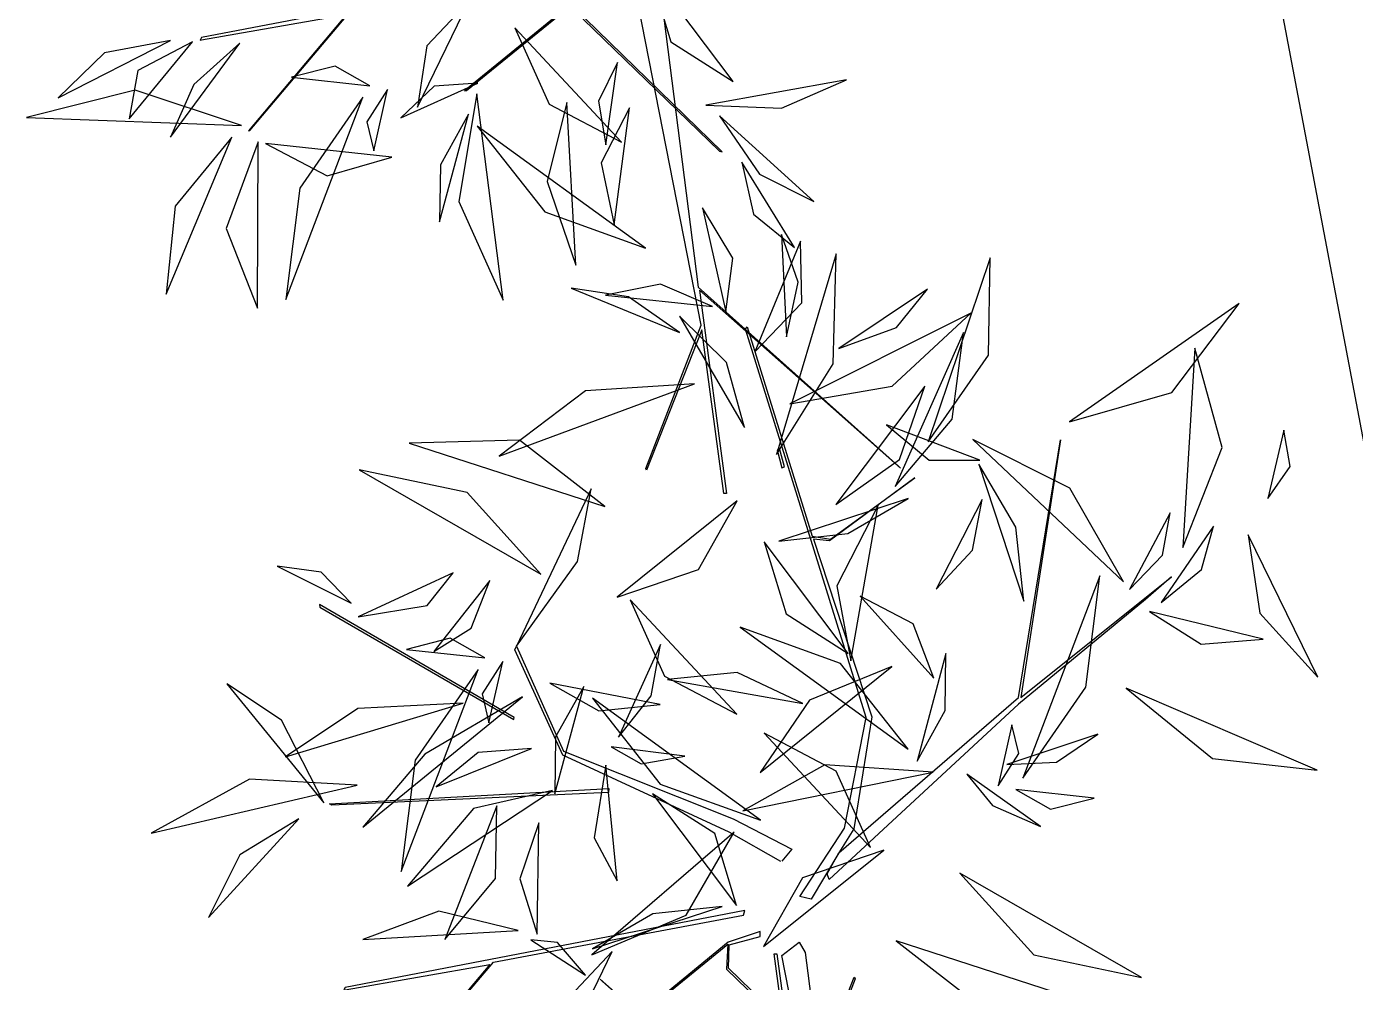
# Model space of a CAD drawing. Header units: centimetres. Extents: x 197412 to 267601, y -375791 to -305433.
# Drawn here: x 208356 to 209591, y -363312 to -362423 of the extents above; entities that cross this region are included whole.
import ezdxf

# ---------------------------------------------------------------- set-up
doc = ezdxf.new("R2010")
doc.units = ezdxf.units.CM
doc.layers.add('3-BAT C-Niveau 0', color=250, linetype='Continuous')

# ---------------------------------------------------------------- blocks, each defined once
blk = doc.blocks.new('Groupe-225-1')
at = {"linetype": 'Continuous', "flags": 128}
blk.add_lwpolyline([(12607.69, -49043.02), (12621.17, -49040.67), (12612.05, -49051.49), (12612.19, -49051.44), (12621.48, -49040.45), (12644.75, -49036.1), (12644.87, -49035.66), (12607.7, -49042.8), (12607.58, -49043.04), (12607.66, -49043.03)], dxfattribs=at)
for points in [[(12646.27, -49037.61), (12643.32, -49038.61), (12632.15, -49047.77), (12632.33, -49047.74), (12643.28, -49038.79), (12643.18, -49041.1), (12655.84, -49053.38), (12656.1, -49053.42), (12643.36, -49041.02), (12643.42, -49038.84), (12646.28, -49038.08)], [(12672.69, -49082.84), (12653.99, -49066.3), (12656.51, -49085.2), (12656.27, -49085.18), (12654.21, -49069.96), (12649.08, -49083.03), (12648.99, -49082.86), (12654.14, -49069.53), (12648.32, -49039.86), (12649.92, -49038.59), (12650.48, -49039.56), (12653.88, -49066.01), (12672.51, -49082.66)]]:
    blk.add_lwpolyline(points, close=True, dxfattribs=at)
at = {"linetype": 'Continuous'}
for points in [[(12649.31, -49036.5, -200.73), (12651.32, -49043.19, -197.34), (12657.11, -49046.9, -193.77), (12657.11, -49046.9, -193.77), (12649.31, -49036.5, -200.73)], [(12649.31, -49036.5, -200.73), (12651.32, -49043.19, -197.34), (12657.11, -49046.9, -193.77), (12657.11, -49046.9, -193.77), (12649.31, -49036.5, -200.73)], [(12632.54, -49039.46, -207.06), (12628.65, -49043.58, -208.24), (12627.79, -49049.29, -209.24), (12627.79, -49049.29, -209.24), (12632.54, -49039.46, -207.06)], [(12636.84, -49041.91, -217.22), (12640.03, -49048.99, -219.34), (12646.74, -49052.52, -221.55), (12646.74, -49052.52, -221.55), (12636.84, -49041.91, -217.22)], [(12604.8, -49043.08, -174.84), (12598.67, -49044.22, -175.45), (12594.36, -49048.4, -176.76), (12594.36, -49048.4, -176.76), (12604.8, -49043.08, -174.84)], [(12606.86, -49043.21, -174.58), (12601.78, -49045.86, -172.2), (12600.96, -49050.35, -168.43), (12600.96, -49050.35, -168.43), (12606.86, -49043.21, -174.58)], [(12611.27, -49043.33, -186.97), (12606.97, -49047.17, -187.38), (12604.8, -49052.06, -185.5), (12604.8, -49052.06, -185.5), (12611.27, -49043.33, -186.97)], [(12623.34, -49047.3, -213.12), (12620.11, -49045.46, -210.71), (12616.05, -49046.5, -208.62), (12616.05, -49046.5, -208.62), (12623.34, -49047.3, -213.12)], [(12623.34, -49047.3, -213.12), (12620.11, -49045.46, -210.71), (12616.05, -49046.5, -208.62), (12616.05, -49046.5, -208.62), (12623.34, -49047.3, -213.12)], [(12646.36, -49045.11, -197.01), (12644.59, -49048.71, -196.39), (12645.29, -49052.78, -196.61), (12645.29, -49052.78, -196.61), (12646.36, -49045.11, -197.01)], [(12633.37, -49047.06, -179.83), (12629.33, -49047.31, -178.67), (12626.24, -49050.28, -177.99), (12626.24, -49050.28, -177.99), (12633.37, -49047.06, -179.83)], [(12654.57, -49049.08, -183.78), (12661.61, -49049.36, -183.14), (12667.66, -49046.72, -184.94), (12667.66, -49046.72, -184.94), (12654.57, -49049.08, -183.78)], [(12611.41, -49050.99, -186.41), (12601.53, -49047.69, -187.61), (12591.43, -49050.25, -186.97), (12591.43, -49050.25, -186.97), (12611.41, -49050.99, -186.41)], [(12622.69, -49048.36, -212.64), (12616.84, -49056.81, -211.07), (12615.54, -49067.15, -212.06), (12615.54, -49067.15, -212.06), (12622.69, -49048.36, -212.64)], [(12622.69, -49048.36, -212.64), (12616.84, -49056.81, -211.07), (12615.54, -49067.15, -212.06), (12615.54, -49067.15, -212.06), (12622.69, -49048.36, -212.64)], [(12625, -49047.64, -212.09), (12623.07, -49050.63, -209.87), (12623.71, -49053.32, -207.1), (12623.71, -49053.32, -207.1), (12625, -49047.64, -212.09)], [(12625, -49047.64, -212.09), (12623.07, -49050.63, -209.87), (12623.71, -49053.32, -207.1), (12623.71, -49053.32, -207.1), (12625, -49047.64, -212.09)], [(12633.29, -49048.05, -179.52), (12631.62, -49058.03, -178.73), (12635.74, -49067.22, -177.91), (12635.74, -49067.22, -177.91), (12633.29, -49048.05, -179.52)], [(12641.66, -49048.83, -247.3), (12639.83, -49056.2, -244.69), (12642.49, -49063.96, -243.35), (12642.49, -49063.96, -243.35), (12641.66, -49048.83, -247.3)], [(12641.66, -49048.83, -247.3), (12639.83, -49056.2, -244.69), (12642.49, -49063.96, -243.35), (12642.49, -49063.96, -243.35), (12641.66, -49048.83, -247.3)], [(12647.49, -49049.33, -186.16), (12644.84, -49054.46, -185.75), (12646.05, -49060.2, -185.13), (12646.05, -49060.2, -185.13), (12647.49, -49049.33, -186.16)], [(12632.53, -49049.94, -204.62), (12629.91, -49054.63, -205.07), (12629.83, -49059.94, -204.23), (12629.83, -49059.94, -204.23), (12632.53, -49049.94, -204.62)], [(12633.33, -49051.03, -204.31), (12639.63, -49059.02, -204.16), (12648.97, -49062.38, -202.67), (12648.97, -49062.38, -202.67), (12633.33, -49051.03, -204.31)], [(12655.84, -49050.09, -176.88), (12659.57, -49055.51, -176.9), (12664.61, -49058.06, -174.04), (12664.61, -49058.06, -174.04), (12655.84, -49050.09, -176.88)], [(12610.5, -49052.08, -186.4), (12605.25, -49058.47, -186.75), (12604.42, -49066.67, -187), (12604.42, -49066.67, -187), (12610.5, -49052.08, -186.4)], [(12612.96, -49052.49, -182.25), (12609.98, -49060.56, -178.08), (12612.89, -49067.95, -173.29), (12612.89, -49067.95, -173.29), (12612.96, -49052.49, -182.25)], [(12613.65, -49052.65, -181.99), (12619.39, -49055.65, -181.12), (12625.39, -49053.93, -179.03), (12625.39, -49053.93, -179.03), (12613.65, -49052.65, -181.99)], [(12657.92, -49054.4, -161.32), (12659, -49059.22, -161.24), (12662.82, -49062.33, -160.95), (12662.82, -49062.33, -160.95), (12657.92, -49054.4, -161.32)], [(12662.07, -49070.64, -223.21), (12663.17, -49065.55, -222.61), (12661.63, -49061.12, -220.88), (12661.63, -49061.12, -220.88), (12662.07, -49070.64, -223.21)], [(12662.07, -49070.64, -223.21), (12663.17, -49065.55, -222.61), (12661.63, -49061.12, -220.88), (12661.63, -49061.12, -220.88), (12662.07, -49070.64, -223.21)], [(12675.24, -49080.39, -207.25), (12680.86, -49072.34, -205.29), (12681.03, -49063.27, -201.98), (12681.03, -49063.27, -201.98), (12675.24, -49080.39, -207.25)], [(12652.12, -49070.23, -228.81), (12647.39, -49066.92, -229.15), (12642.06, -49066.11, -227.32), (12642.06, -49066.11, -227.32), (12652.12, -49070.23, -228.81)], [(12666.96, -49071.71, -210.84), (12672.3, -49069.76, -209.98), (12675.18, -49066.21, -207.2), (12675.18, -49066.21, -207.2), (12666.96, -49071.71, -210.84)], [(12653.53, -49075.01, -225.36), (12643.41, -49075.64, -224.7), (12635.37, -49081.72, -224), (12635.37, -49081.72, -224), (12653.53, -49075.01, -225.36)], [(12671.39, -49078.81, -215.21), (12675.34, -49082.08, -213.09), (12680.07, -49082.08, -210.46), (12680.07, -49082.08, -210.46), (12671.39, -49078.81, -215.21)], [(12645.18, -49086.39, -220.85), (12637.26, -49080.24, -221.31), (12627, -49080.52, -222.56), (12627, -49080.52, -222.56), (12645.18, -49086.39, -220.85)], [(12639.24, -49092.68, -220.09), (12632.38, -49085.09, -220.53), (12622.36, -49082.99, -219.34), (12622.36, -49082.99, -219.34), (12639.24, -49092.68, -220.09)], [(12661.37, -49089.61, -200.44), (12667.79, -49088.9, -199.26), (12673.4, -49085.66, -200.49), (12673.4, -49085.66, -200.49), (12661.37, -49089.61, -200.44)], [(12646.33, -49094.84, -210.57), (12653.9, -49092.25, -206.9), (12657.49, -49085.88, -202.54), (12657.49, -49085.88, -202.54), (12646.33, -49094.84, -210.57)], [(12660.02, -49089.68, -200.73), (12662.04, -49096.37, -197.34), (12667.82, -49100.07, -193.77), (12667.82, -49100.07, -193.77), (12660.02, -49089.68, -200.73)], [(12660.02, -49089.68, -200.73), (12662.04, -49096.37, -197.34), (12667.82, -49100.07, -193.77), (12667.82, -49100.07, -193.77), (12660.02, -49089.68, -200.73)], [(12647.56, -49095.08, -217.22), (12650.74, -49102.17, -219.34), (12657.46, -49105.7, -221.55), (12657.46, -49105.7, -221.55), (12647.56, -49095.08, -217.22)], [(12634.05, -49100.48, -213.12), (12630.82, -49098.63, -210.71), (12626.76, -49099.68, -208.62), (12626.76, -49099.68, -208.62), (12634.05, -49100.48, -213.12)], [(12634.05, -49100.48, -213.12), (12630.82, -49098.63, -210.71), (12626.76, -49099.68, -208.62), (12626.76, -49099.68, -208.62), (12634.05, -49100.48, -213.12)], [(12633.41, -49101.54, -212.64), (12627.56, -49109.99, -211.07), (12626.25, -49120.33, -212.06), (12626.25, -49120.33, -212.06), (12633.41, -49101.54, -212.64)], [(12633.41, -49101.54, -212.64), (12627.56, -49109.99, -211.07), (12626.25, -49120.33, -212.06), (12626.25, -49120.33, -212.06), (12633.41, -49101.54, -212.64)], [(12635.71, -49100.82, -212.09), (12633.79, -49103.81, -209.87), (12634.42, -49106.5, -207.1), (12634.42, -49106.5, -207.1), (12635.71, -49100.82, -212.09)], [(12635.71, -49100.82, -212.09), (12633.79, -49103.81, -209.87), (12634.42, -49106.5, -207.1), (12634.42, -49106.5, -207.1), (12635.71, -49100.82, -212.09)], [(12643.24, -49103.12, -204.62), (12640.62, -49107.81, -205.07), (12640.54, -49113.11, -204.23), (12640.54, -49113.11, -204.23), (12643.24, -49103.12, -204.62)], [(12644.04, -49104.21, -204.31), (12650.34, -49112.2, -204.16), (12659.68, -49115.56, -202.67), (12659.68, -49115.56, -202.67), (12644.04, -49104.21, -204.31)]]:
    blk.add_polyline3d(points, dxfattribs=at)
blk = doc.blocks.new('Groupe-226-1')
at = {"linetype": 'Continuous', "flags": 128}
for points in [[(12663.32, -49122.66), (12667.48, -49116.29), (12669.48, -49106), (12658.26, -49069.9), (12658.43, -49069.7), (12664.47, -49089.15), (12666.18, -49089.43), (12674, -49083.74), (12666.09, -49089.59), (12664.58, -49089.44), (12670.02, -49105.96), (12668.35, -49116.36), (12666.96, -49118.58), (12683.66, -49104.14), (12687.55, -49080.2), (12683.86, -49104.14), (12697.88, -49092.94), (12695.46, -49095.05), (12683.66, -49104.78), (12666.05, -49121.06), (12665.86, -49120.55), (12666.96, -49118.58), (12664.37, -49122.89)], [(12636.74, -49106.21), (12636.75, -49106.02), (12618.66, -49095.5), (12618.69, -49095.76)], [(12619.81, -49114.15), (12619.58, -49114.03), (12645.56, -49112.61), (12645.54, -49113)], [(12659.62, -49125.9), (12656.66, -49126.91), (12645.49, -49136.07), (12645.67, -49136.04), (12656.63, -49127.08), (12656.52, -49129.4), (12669.18, -49141.67), (12669.45, -49141.72), (12656.7, -49129.32), (12656.76, -49127.14), (12659.63, -49126.38)], [(12686.03, -49171.14), (12667.34, -49154.6), (12669.85, -49173.5), (12669.61, -49173.48), (12667.55, -49158.25), (12662.42, -49171.32), (12662.34, -49171.16), (12667.49, -49157.83), (12661.66, -49128.15), (12663.27, -49126.89), (12663.82, -49127.86), (12667.23, -49154.31), (12685.86, -49170.95)], [(12644.77, -49130.33), (12663.47, -49146.87), (12660.95, -49127.98), (12661.19, -49127.99), (12663.25, -49143.22), (12668.38, -49130.15), (12668.46, -49130.31), (12663.31, -49143.65), (12669.14, -49173.32), (12667.53, -49174.59), (12666.98, -49173.62), (12663.58, -49147.16), (12644.95, -49130.52)]]:
    blk.add_lwpolyline(points, close=True, dxfattribs=at)
for points in [[(12661.56, -49119.41), (12656.76, -49116.67), (12641.29, -49109.52), (12636.81, -49099.73), (12636.99, -49099.38), (12641.35, -49109.13), (12657.13, -49115.43), (12662.57, -49118.24), (12661.65, -49119.36)], [(12621.04, -49131.32), (12634.51, -49128.96), (12625.39, -49139.78), (12625.53, -49139.73), (12634.83, -49128.75), (12658.09, -49124.4), (12658.22, -49123.95), (12621.05, -49131.1), (12620.93, -49131.34), (12621, -49131.32)]]:
    blk.add_lwpolyline(points, dxfattribs=at)
at = {"linetype": 'Continuous'}
for points in [[(12656.44, -49068.31, -183.73), (12657.09, -49063.32, -181.29), (12654.26, -49058.63, -179.52), (12654.26, -49058.63, -179.52), (12656.44, -49068.31, -183.73)], [(12659.15, -49072.01, -194.21), (12663.52, -49067.48, -192.81), (12663.38, -49061.73, -190.06), (12663.38, -49061.73, -190.06), (12659.15, -49072.01, -194.21)], [(12659.15, -49072.01, -194.21), (12663.52, -49067.48, -192.81), (12663.38, -49061.73, -190.06), (12663.38, -49061.73, -190.06), (12659.15, -49072.01, -194.21)], [(12661.15, -49081.56, -206.43), (12666.42, -49073.15, -204.4), (12666.69, -49062.9, -204.36), (12666.69, -49062.9, -204.36), (12661.15, -49081.56, -206.43)], [(12661.15, -49081.56, -206.43), (12666.42, -49073.15, -204.4), (12666.69, -49062.9, -204.36), (12666.69, -49062.9, -204.36), (12661.15, -49081.56, -206.43)], [(12655.2, -49067.82, -183.47), (12650.36, -49065.74, -183.7), (12645.24, -49066.76, -184.07), (12645.24, -49066.76, -184.07), (12655.2, -49067.82, -183.47)], [(12655.2, -49067.82, -183.47), (12650.36, -49065.74, -183.7), (12645.24, -49066.76, -184.07), (12645.24, -49066.76, -184.07), (12655.2, -49067.82, -183.47)], [(12688.4, -49078.52, -215.07), (12697.91, -49075.79, -213.8), (12704.16, -49067.52, -214.42), (12704.16, -49067.52, -214.42), (12688.4, -49078.52, -215.07)], [(12658.17, -49079.05, -199.98), (12656.5, -49073.01, -200.36), (12652.12, -49068.7, -199.46), (12652.12, -49068.7, -199.46), (12658.17, -49079.05, -199.98)], [(12662.4, -49076.84, -194.97), (12671.91, -49075.22, -192.57), (12679.21, -49068.42, -191.31), (12679.21, -49068.42, -191.31), (12662.4, -49076.84, -194.97)], [(12672.19, -49084.53, -201.48), (12677.48, -49078.28, -202.35), (12678.55, -49070.23, -201.76), (12678.55, -49070.23, -201.76), (12672.19, -49084.53, -201.48)], [(12698.92, -49090.2, -228.35), (12702.59, -49080.9, -229.1), (12700.06, -49071.68, -232.12), (12700.06, -49071.68, -232.12), (12698.92, -49090.2, -228.35)], [(12666.66, -49086.22, -207.16), (12672.58, -49082.04, -205.48), (12674.93, -49075.22, -203.83), (12674.93, -49075.22, -203.83), (12666.66, -49086.22, -207.16)], [(12666.66, -49086.22, -207.16), (12672.58, -49082.04, -205.48), (12674.93, -49075.22, -203.83), (12674.93, -49075.22, -203.83), (12666.66, -49086.22, -207.16)], [(12706.85, -49085.64, -211.21), (12708.91, -49082.69, -209.03), (12708.33, -49079.3, -206.71), (12708.33, -49079.3, -206.71), (12706.85, -49085.64, -211.21)], [(12706.85, -49085.64, -211.21), (12708.91, -49082.69, -209.03), (12708.33, -49079.3, -206.71), (12708.33, -49079.3, -206.71), (12706.85, -49085.64, -211.21)], [(12693.42, -49093.4, -228.97), (12688.42, -49084.68, -227.8), (12679.41, -49080.16, -227.09), (12679.41, -49080.16, -227.09), (12693.42, -49093.4, -228.97)], [(12661.66, -49082.8, -203.84), (12661.89, -49082.7, -203.87), (12661.44, -49081.02, -202.04), (12661.23, -49081.12, -202.02), (12661.66, -49082.8, -203.84)], [(12684.15, -49095.19, -196.26), (12683.42, -49088.32, -195.05), (12679.95, -49082.47, -196.39), (12679.95, -49082.47, -196.39), (12684.15, -49095.19, -196.26)], [(12636.99, -49099.38, -197.23), (12642.66, -49091.51, -194.28), (12643.93, -49084.77, -188.42), (12643.93, -49084.77, -188.42), (12636.99, -49099.38, -197.23)], [(12670.61, -49086.28, -188.89), (12666.75, -49093.78, -185.79), (12668.05, -49100.74, -181.22), (12668.05, -49100.74, -181.22), (12670.61, -49086.28, -188.89)], [(12676.01, -49094.07, -195.33), (12679.39, -49090.46, -195.1), (12680.27, -49085.74, -194.26), (12680.27, -49085.74, -194.26), (12676.01, -49094.07, -195.33)], [(12693.96, -49094.12, -229.3), (12697.05, -49090.93, -228.25), (12697.74, -49086.99, -226.49), (12697.74, -49086.99, -226.49), (12693.96, -49094.12, -229.3)], [(12696.92, -49095.33, -232.75), (12700.67, -49092.27, -233.5), (12701.77, -49088.22, -235.42), (12701.77, -49088.22, -235.42), (12696.92, -49095.33, -232.75)], [(12705.01, -49089.03, -212.86), (12706.08, -49096.3, -209.91), (12711.49, -49102.26, -208.14), (12711.49, -49102.26, -208.14), (12705.01, -49089.03, -212.86)], [(12705.01, -49089.03, -212.86), (12706.08, -49096.3, -209.91), (12711.49, -49102.26, -208.14), (12711.49, -49102.26, -208.14), (12705.01, -49089.03, -212.86)], [(12621.62, -49095.4, -211.6), (12618.82, -49092.51, -211.07), (12614.72, -49091.93, -211.1), (12614.72, -49091.93, -211.1), (12621.62, -49095.4, -211.6)], [(12622.27, -49096.64, -202.5), (12628.66, -49095.61, -200.11), (12631.09, -49092.56, -195.35), (12631.09, -49092.56, -195.35), (12622.27, -49096.64, -202.5)], [(12684.05, -49111.64, -212.64), (12689.9, -49103.19, -211.07), (12691.21, -49092.85, -212.06), (12691.21, -49092.85, -212.06), (12684.05, -49111.64, -212.64)], [(12684.05, -49111.64, -212.64), (12689.9, -49103.19, -211.07), (12691.21, -49092.85, -212.06), (12691.21, -49092.85, -212.06), (12684.05, -49111.64, -212.64)], [(12629.31, -49099.87, -218.46), (12632.77, -49097.72, -216.39), (12634.5, -49093.28, -215.43), (12634.5, -49093.28, -215.43), (12629.31, -49099.87, -218.46)], [(12675.77, -49102.37, -184.69), (12673.86, -49097.3, -183.17), (12668.94, -49094.74, -181.63), (12668.94, -49094.74, -181.63), (12675.77, -49102.37, -184.69)], [(12695.83, -49096.15, -232.48), (12700.63, -49099.21, -232.45), (12706.4, -49098.74, -231.83), (12706.4, -49098.74, -231.83), (12695.83, -49096.15, -232.48)], [(12673.41, -49108.97, -204.31), (12667.11, -49100.98, -204.16), (12657.78, -49097.62, -202.67), (12657.78, -49097.62, -202.67), (12673.41, -49108.97, -204.31)], [(12646.47, -49107.85, -202.12), (12649.51, -49104.01, -201.54), (12650.37, -49099.22, -202.14), (12650.37, -49099.22, -202.14), (12646.47, -49107.85, -202.12)], [(12674.22, -49110.06, -204.62), (12676.84, -49105.37, -205.07), (12676.91, -49100.06, -204.23), (12676.91, -49100.06, -204.23), (12674.22, -49110.06, -204.62)], [(12671.87, -49101.26, -205.3), (12664.23, -49104.41, -204.92), (12659.63, -49111.12, -203.9), (12659.63, -49111.12, -203.9), (12671.87, -49101.26, -205.3)], [(12619.08, -49113.94, -214.21), (12615.12, -49106.27, -211.43), (12610.04, -49102.88, -206.15), (12610.04, -49102.88, -206.15), (12619.08, -49113.94, -214.21)], [(12640.07, -49102.83, -199.77), (12644.63, -49105.39, -197.57), (12650.34, -49104.81, -196.35), (12650.34, -49104.81, -196.35), (12640.07, -49102.83, -199.77)], [(12663.59, -49104.7, -185.42), (12657.49, -49101.84, -185.31), (12651.02, -49102.48, -184.01), (12651.02, -49102.48, -184.01), (12663.59, -49104.7, -185.42)], [(12637.55, -49104.08, -210.1), (12628.46, -49109.41, -209.96), (12622.68, -49116.21, -205.95), (12622.68, -49116.21, -205.95), (12637.55, -49104.08, -210.1)], [(12693.66, -49103.28, -223.66), (12701.68, -49109.84, -222.36), (12711.42, -49110.91, -219.58), (12711.42, -49110.91, -219.58), (12693.66, -49103.28, -223.66)], [(12632.03, -49104.67, -221.24), (12622.22, -49105.18, -218.96), (12615.5, -49109.68, -214.31), (12615.5, -49109.68, -214.31), (12632.03, -49104.67, -221.24)], [(12681.75, -49112.36, -212.09), (12683.67, -49109.37, -209.87), (12683.04, -49106.68, -207.1), (12683.04, -49106.68, -207.1), (12681.75, -49112.36, -212.09)], [(12681.75, -49112.36, -212.09), (12683.67, -49109.37, -209.87), (12683.04, -49106.68, -207.1), (12683.04, -49106.68, -207.1), (12681.75, -49112.36, -212.09)], [(12669.9, -49118.09, -217.22), (12666.71, -49111.01, -219.34), (12660, -49107.48, -221.55), (12660, -49107.48, -221.55), (12669.9, -49118.09, -217.22)], [(12682.56, -49110.39, -172.05), (12687.2, -49110.17, -171.7), (12691.03, -49107.56, -172.02), (12691.03, -49107.56, -172.02), (12682.56, -49110.39, -172.05)], [(12682.56, -49110.39, -172.05), (12687.2, -49110.17, -171.7), (12691.03, -49107.56, -172.02), (12691.03, -49107.56, -172.02), (12682.56, -49110.39, -172.05)], [(12638.38, -49108.88, -207.72), (12633.42, -49109.26, -206.62), (12629.51, -49112.46, -205.86), (12629.51, -49112.46, -205.86), (12638.38, -49108.88, -207.72)], [(12645.77, -49108.75, -202.35), (12648.58, -49110.33, -200.21), (12652.63, -49109.62, -199.09), (12652.63, -49109.62, -199.09), (12645.77, -49108.75, -202.35)], [(12645.3, -49110.46, -198.87), (12644.2, -49117.19, -195.41), (12646.34, -49121.2, -190.33), (12646.34, -49121.2, -190.33), (12645.3, -49110.46, -198.87)], [(12675.73, -49111.09, -176.08), (12665.65, -49110.42, -174.79), (12658.02, -49114.68, -170.69), (12658.02, -49114.68, -170.69), (12675.73, -49111.09, -176.08)], [(12678.86, -49111.28, -171.59), (12681.25, -49114.19, -169.03), (12685.71, -49116.14, -167.96), (12685.71, -49116.14, -167.96), (12678.86, -49111.28, -171.59)], [(12622.17, -49112.31, -223.19), (12612.17, -49111.75, -225.59), (12603, -49116.77, -225.79), (12603, -49116.77, -225.79), (12622.17, -49112.31, -223.19)], [(12622.17, -49112.31, -223.19), (12612.17, -49111.75, -225.59), (12603, -49116.77, -225.79), (12603, -49116.77, -225.79), (12622.17, -49112.31, -223.19)], [(12640.34, -49112.81, -233.25), (12632.97, -49114.48, -238.65), (12626.85, -49121.7, -241.93), (12626.85, -49121.7, -241.93), (12640.34, -49112.81, -233.25)], [(12683.4, -49112.7, -213.12), (12686.64, -49114.54, -210.71), (12690.7, -49113.5, -208.62), (12690.7, -49113.5, -208.62), (12683.4, -49112.7, -213.12)], [(12683.4, -49112.7, -213.12), (12686.64, -49114.54, -210.71), (12690.7, -49113.5, -208.62), (12690.7, -49113.5, -208.62), (12683.4, -49112.7, -213.12)], [(12657.44, -49123.5, -200.73), (12655.42, -49116.81, -197.34), (12649.64, -49113.1, -193.77), (12649.64, -49113.1, -193.77), (12657.44, -49123.5, -200.73)], [(12657.44, -49123.5, -200.73), (12655.42, -49116.81, -197.34), (12649.64, -49113.1, -193.77), (12649.64, -49113.1, -193.77), (12657.44, -49123.5, -200.73)], [(12630.33, -49126.64, -189.87), (12635.03, -49120.98, -186.93), (12635.15, -49114.21, -183.27), (12635.15, -49114.21, -183.27), (12630.33, -49126.64, -189.87)], [(12616.74, -49115.42, -215.73), (12611.26, -49118.77, -216.78), (12608.33, -49124.6, -215.22), (12608.33, -49124.6, -215.22), (12616.74, -49115.42, -215.73)], [(12616.74, -49115.42, -215.73), (12611.26, -49118.77, -216.78), (12608.33, -49124.6, -215.22), (12608.33, -49124.6, -215.22), (12616.74, -49115.42, -215.73)], [(12639.07, -49115.81, -229.03), (12637.29, -49121.01, -227.48), (12638.9, -49126.15, -225.66), (12638.9, -49126.15, -225.66), (12639.07, -49115.81, -229.03)], [(12643.97, -49128.09, -178.9), (12652.74, -49124.38, -176.01), (12657.21, -49116.66, -172.29), (12657.21, -49116.66, -172.29), (12643.97, -49128.09, -178.9)], [(12643.97, -49128.09, -178.9), (12652.74, -49124.38, -176.01), (12657.21, -49116.66, -172.29), (12657.21, -49116.66, -172.29), (12643.97, -49128.09, -178.9)], [(12671.13, -49118.34, -210.57), (12663.56, -49120.93, -206.9), (12659.96, -49127.3, -202.54), (12659.96, -49127.3, -202.54), (12671.13, -49118.34, -210.57)], [(12678.21, -49120.49, -220.09), (12685.08, -49128.09, -220.53), (12695.1, -49130.19, -219.34), (12695.1, -49130.19, -219.34), (12678.21, -49120.49, -220.09)], [(12656.09, -49123.57, -200.44), (12649.67, -49124.28, -199.26), (12644.06, -49127.52, -200.49), (12644.06, -49127.52, -200.49), (12656.09, -49123.57, -200.44)], [(12637.15, -49125.8, -200.41), (12629.76, -49124.02, -200.32), (12622.7, -49126.65, -200.54), (12622.7, -49126.65, -200.54), (12637.15, -49125.8, -200.41)], [(12643.39, -49129.96, -177.75), (12640.8, -49126.93, -175.38), (12638.32, -49126.67, -172.12), (12638.32, -49126.67, -172.12), (12643.39, -49129.96, -177.75)], [(12672.28, -49126.79, -220.85), (12680.2, -49132.94, -221.31), (12690.45, -49132.66, -222.56), (12690.45, -49132.66, -222.56), (12672.28, -49126.79, -220.85)], [(12645.88, -49127.76, -207.06), (12642, -49131.88, -208.24), (12641.13, -49137.58, -209.24), (12641.13, -49137.58, -209.24), (12645.88, -49127.76, -207.06)]]:
    blk.add_polyline3d(points, dxfattribs=at)
blk = doc.blocks.new('Groupe-242-1')
for name in ['Groupe-225-1', 'Groupe-226-1']:
    blk.add_blockref(name, (0, 0))

msp = doc.modelspace()

# ---------------------------------------------------------------- linework, layer by layer
at = {"layer": '3-BAT C-Niveau 0', "flags": 128}
msp.add_lwpolyline([(220184.5, -366409.5), (214553.6, -367476), (214085, -365001.2), (211628.7, -365466.4), (210893.8, -361585.8), (209420.2, -361865.7), (210323.5, -366635.8), (215103, -371902.1), (221012.8, -370783)], close=True, dxfattribs=at)

# ---------------------------------------------------------------- block references
at = {"layer": '3-BAT C-Niveau 0', "xscale": 10, "yscale": 10, "zscale": 10}
msp.add_blockref('Groupe-242-1', (82441.7, 127994.6), dxfattribs=at)

doc.saveas('drawing.dxf')
